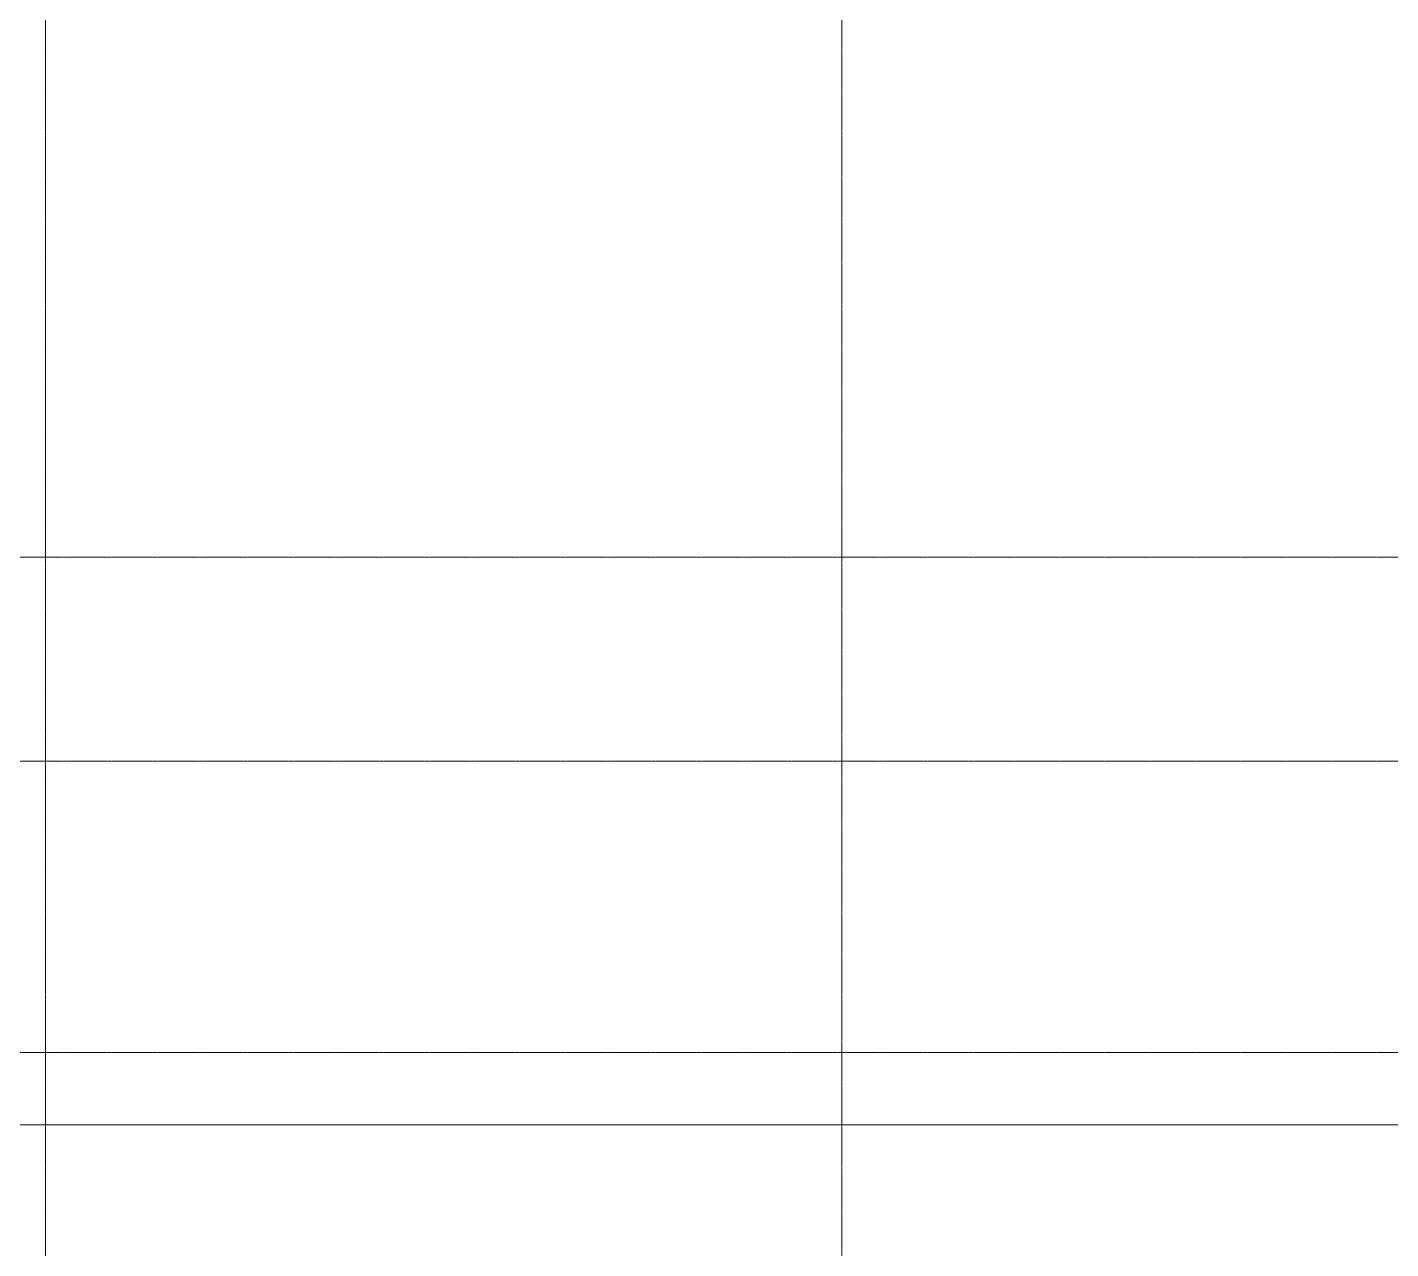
# Model space of a CAD drawing. Header units: millimetres. Extents: x 25998 to 252958, y -15958 to 83425.
# Drawn here: x 83365 to 97403, y 46415 to 58993 of the extents above; entities that cross this region are included whole.
import ezdxf

# ---------------------------------------------------------------- set-up
doc = ezdxf.new("R2010")
doc.units = ezdxf.units.MM
doc.linetypes.add('Dash Dot 3_16_', pattern=[7.9375, 4.7625, -1.5875, 0, -1.5875])
doc.linetypes.add('Grid Line', pattern=[22.225, 12.7, -3.175, 3.175, -3.175])
doc.layers.add('G-ANNO-SYMB-1', color=111, linetype='Dash Dot 3_16_', lineweight=18)
doc.layers.add('S-GRID-1', color=1, linetype='Grid Line', lineweight=9)

msp = doc.modelspace()

# ---------------------------------------------------------------- linework, layer by layer
at = {"layer": 'G-ANNO-SYMB-1'}
msp.add_line((26379.4, 47691.5), (134566.1, 47691.5), dxfattribs=at)
at = {"layer": 'S-GRID-1'}
for p, q in [((83552.6, 16318.9), (83552.6, 77184.9)), ((91752.6, 16318.9), (91752.6, 77184.9)), ((128880.9, 53536.9), (31838.8, 53536.9)), ((128880.9, 51436.9), (31838.8, 51436.9)), ((128880.9, 48436.9), (31838.8, 48436.9))]:
    msp.add_line(p, q, dxfattribs=at)

doc.saveas('drawing.dxf')
